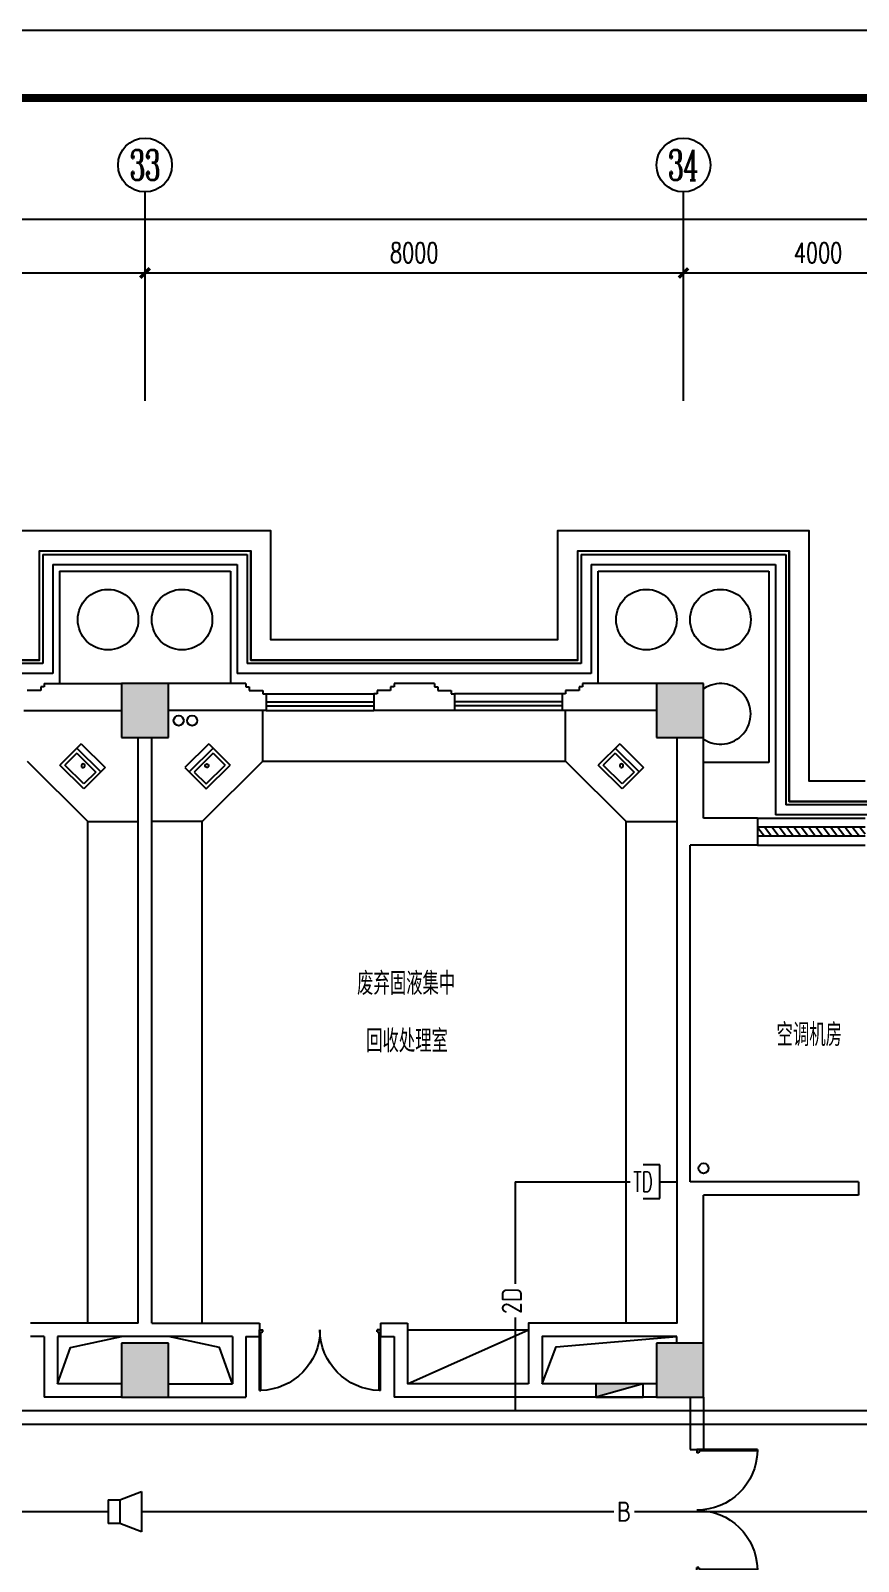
# Model space of a CAD drawing. Extents: x 190999 to 834799, y -200814 to 215286.
# Drawn here: x 618085 to 630385, y 133147 to 155886 of the extents above; entities that cross this region are included whole.
import ezdxf
from ezdxf.enums import TextEntityAlignment as Align

# ---------------------------------------------------------------- set-up
doc = ezdxf.new("R2010")
doc.units = 0
doc.header["$LTSCALE"] = 1000
doc.header["$MEASUREMENT"] = 0
for name, color, linetype in [('00-EQUIP', 3, 'Continuous'), ('00-SIG_TEXT', 7, 'Continuous'), ('00-WIRE-4', 6, 'Continuous'), ('A-墙线', 2, 'Continuous'), ('A-外包装修', 250, 'Continuous'), ('A-外窗', 145, 'Continuous'), ('A-家具', 250, 'Continuous'), ('A-门', 167, 'Continuous'), ('AXIS', 3, 'Continuous'), ('AXIS_TEXT', 7, 'Continuous'), ('COLUMN', 2, 'Continuous'), ('EQUIP_消火栓', 6, 'Continuous'), ('PUB_HATCH', 250, 'Continuous'), ('WALL', 4, 'Continuous'), ('WINDOW', 7, 'Continuous'), ('图框', 189, 'Continuous'), ('屋面排水', 7, 'Continuous'), ('房间名称', 7, 'Continuous'), ('桥架', 1, 'Continuous'), ('洞口线', 177, 'Continuous'), ('雨水管', 3, 'Continuous')]:
    doc.layers.add(name, color=color, linetype=linetype)
doc.styles.add('-GBCBIGGBENOR', font='GBENOR.shx', dxfattribs={"bigfont": 'GBCBIG.shx'})
doc.styles.add('_COMPLEX', font='COMPLEX.shx', dxfattribs={"width": 0.5})
doc.styles.add('_TCH_AXIS', font='COMPLEX', dxfattribs={"bigfont": 'GBCBIG'})
doc.styles.add('_TCH_DIM', font='SIMPLEX', dxfattribs={"bigfont": 'GBCBIG'})
doc.styles.add('COMPLEX', font='COMPLEX')
doc.styles.add('DIM_FONT', font='SIMPLEX', dxfattribs={"width": 0.7, "bigfont": 'GBCBIG'})
doc.styles.get("Standard").update_dxf_attribs({"font": 'simhei.ttf'})
doc.styles.add('zz-1', font='arial.ttf', dxfattribs={"width": 0.8})
doc.dimstyles.new('DIMN', dxfattribs={"dimtxt": 300, "dimasz": 100, "dimexe": 250, "dimexo": 300, "dimgap": 150, "dimtad": 1, "dimdec": 0, "dimzin": 0, "dimdsep": 46, "dimtxsty": 'DIM_FONT', "dimblk": 'ARCHTICK', "dimcen": 0.09, "dimclrt": 7, "dimazin": 2, "dimtfac": 1, "dimtdec": 0, "dimtix": 1, "dimtmove": 2, "dimatfit": 3, "dimfxl": 0, "dimtolj": 1, "dimtzin": 0, "dimarcsym": 0})

# ---------------------------------------------------------------- blocks, each defined once
blk = doc.blocks.new('TJAD_TK_A0')
at = {"layer": '图框'}
blk.add_line((2162, 399.3), (973, 399.3), dxfattribs=at)
at = {"layer": '图框', "const_width": 1.2}
blk.add_lwpolyline([(2152, -431.7), (2152, 389.3), (998, 389.3), (998, -431.7)], close=True, dxfattribs=at)
blk = doc.blocks.new('m1800')
at = {"layer": 'A-墙线'}
for p, q in [((-900, -100), (-900, 100)), ((900, -100), (900, 100))]:
    blk.add_line(p, q, dxfattribs=at)
at = {"layer": 'A-门'}
for p, q in [((-900, 900), (-900, 0)), ((-900, 900), (-880, 900)), ((-880, 900), (-880, 50)), ((880, 900), (880, 50)), ((900, 900), (880, 900)), ((900, 900), (900, 0)), ((-900, 50), (-870, 50)), ((-900, 0), (-850, 0)), ((-870, 50), (-870, 30)), ((-870, 30), (-850, 30)), ((-850, 30), (-850, 0)), ((850, 30), (850, 0)), ((870, 30), (850, 30)), ((900, 0), (850, 0)), ((870, 50), (870, 30)), ((900, 50), (870, 50))]:
    blk.add_line(p, q, dxfattribs=at)
for centre, start, end in [((-900, 0), 0, 88.7267), ((900, 0), 91.2733, 180)]:
    blk.add_arc(centre, 900, start, end, dxfattribs=at)
blk = doc.blocks.new('$TwtSys$00000434')
for p, q in [((-0.5, 0.5), (-0.5, -0.5)), ((-0.5, -0.5), (0.5, 0.5)), ((0.5, 0.5), (-0.5, 0.5)), ((0.5, -0.5), (0.5, 0.5)), ((-0.5, -0.5), (0.5, -0.5))]:
    blk.add_line(p, q)
blk.add_solid([(0.5, -0.5), (0.5, 0.5), (-0.5, -0.5)])
blk = doc.blocks.new('$WINLIB2D$00000039')
at = {"color": 0}
for p, q in [((0.5, 0.5), (-0.5, 0.5)), ((-0.5, 0.167), (0.5, 0.167)), ((-0.384, -0.167), (-0.448, 0.167)), ((-0.316, -0.167), (-0.38, 0.167)), ((-0.248, -0.167), (-0.312, 0.167)), ((-0.18, -0.167), (-0.244, 0.167)), ((-0.112, -0.167), (-0.176, 0.167)), ((-0.044, -0.167), (-0.108, 0.167)), ((0.024, -0.167), (-0.04, 0.167)), ((0.092, -0.167), (0.028, 0.167)), ((0.16, -0.167), (0.096, 0.167)), ((0.228, -0.167), (0.164, 0.167)), ((0.296, -0.167), (0.232, 0.167)), ((0.364, -0.167), (0.3, 0.167)), ((0.432, -0.167), (0.368, 0.167)), ((0.5, -0.167), (0.436, 0.167)), ((-0.452, -0.167), (-0.5, 0.084)), ((-0.5, -0.167), (0.5, -0.167)), ((0.5, -0.5), (-0.5, -0.5))]:
    blk.add_line(p, q, dxfattribs=at)
blk = doc.blocks.new('_ArchTick')
at = {"const_width": 0.5}
blk.add_lwpolyline([(-0.7, -0.7), (0.7, 0.7)], dxfattribs=at)
blk = doc.blocks.new('*D291')
at = {"layer": 'AXIS', "color": 0, "lineweight": -2}
for p, q in [((627785, 150686), (627785, 152536)), ((631785, 150686), (631785, 152536)), ((627785, 152286), (631785, 152286))]:
    blk.add_line(p, q, dxfattribs=at)
at = {"layer": 'Defpoints', "color": 0}
for p in [(631785, 152286), (627785, 150386), (631785, 150386)]:
    blk.add_point(p, dxfattribs=at)
at = {"layer": 'AXIS', "color": 0, "lineweight": -2, "xscale": 100, "yscale": 100, "zscale": 100, "rotation": 180}
blk.add_blockref('_ArchTick', (627785, 152286), dxfattribs=at)
at = {"layer": 'AXIS', "color": 0, "lineweight": -2, "xscale": 100, "yscale": 100, "zscale": 100}
blk.add_blockref('_ArchTick', (631785, 152286), dxfattribs=at)
at = {"layer": 'AXIS', "color": 7, "insert": (629785, 152586), "char_height": 300, "attachment_point": 5, "style": 'DIM_FONT'}
blk.add_mtext('\\A1;4000', dxfattribs=at)
blk = doc.blocks.new('*D292')
at = {"layer": 'AXIS', "color": 0, "lineweight": -2}
for p, q in [((619785, 150686), (619785, 152536)), ((627785, 150686), (627785, 152536)), ((619785, 152286), (627785, 152286))]:
    blk.add_line(p, q, dxfattribs=at)
at = {"layer": 'Defpoints', "color": 0}
for p in [(627785, 152286), (619785, 150386), (627785, 150386)]:
    blk.add_point(p, dxfattribs=at)
at = {"layer": 'AXIS', "color": 0, "lineweight": -2, "xscale": 100, "yscale": 100, "zscale": 100, "rotation": 180}
blk.add_blockref('_ArchTick', (619785, 152286), dxfattribs=at)
at = {"layer": 'AXIS', "color": 0, "lineweight": -2, "xscale": 100, "yscale": 100, "zscale": 100}
blk.add_blockref('_ArchTick', (627785, 152286), dxfattribs=at)
at = {"layer": 'AXIS', "color": 7, "insert": (623785, 152586), "char_height": 300, "attachment_point": 5, "style": 'DIM_FONT'}
blk.add_mtext('\\A1;8000', dxfattribs=at)
blk = doc.blocks.new('*D293')
at = {"layer": 'AXIS', "color": 0, "lineweight": -2}
for p, q in [((611785, 150686), (611785, 152536)), ((619785, 150686), (619785, 152536)), ((611785, 152286), (619785, 152286))]:
    blk.add_line(p, q, dxfattribs=at)
at = {"layer": 'Defpoints', "color": 0}
for p in [(619785, 152286), (611785, 150386), (619785, 150386)]:
    blk.add_point(p, dxfattribs=at)
at = {"layer": 'AXIS', "color": 0, "lineweight": -2, "xscale": 100, "yscale": 100, "zscale": 100, "rotation": 180}
blk.add_blockref('_ArchTick', (611785, 152286), dxfattribs=at)
at = {"layer": 'AXIS', "color": 0, "lineweight": -2, "xscale": 100, "yscale": 100, "zscale": 100}
blk.add_blockref('_ArchTick', (619785, 152286), dxfattribs=at)
at = {"layer": 'AXIS', "color": 7, "insert": (615785, 152586), "char_height": 300, "attachment_point": 5, "style": 'DIM_FONT'}
blk.add_mtext('\\A1;8000', dxfattribs=at)
blk = doc.blocks.new('*D301')
at = {"layer": 'AXIS', "color": 0, "lineweight": -2}
for p, q in [((565235, 150686), (565235, 153336)), ((642484, 150686), (642484, 153336)), ((565235, 153086), (642484, 153086))]:
    blk.add_line(p, q, dxfattribs=at)
at = {"layer": 'Defpoints', "color": 0}
for p in [(642484, 153086), (565235, 150386), (642484, 150386)]:
    blk.add_point(p, dxfattribs=at)
at = {"layer": 'AXIS', "color": 0, "lineweight": -2, "xscale": 100, "yscale": 100, "zscale": 100, "rotation": 180}
blk.add_blockref('_ArchTick', (565235, 153086), dxfattribs=at)
at = {"layer": 'AXIS', "color": 0, "lineweight": -2, "xscale": 100, "yscale": 100, "zscale": 100}
blk.add_blockref('_ArchTick', (642484, 153086), dxfattribs=at)
at = {"layer": 'AXIS', "color": 7, "insert": (603859, 153386), "char_height": 300, "attachment_point": 5, "style": 'DIM_FONT'}
blk.add_mtext('\\A1;77250', dxfattribs=at)
blk = doc.blocks.new('_AXISO')
blk.add_circle((0, 0), 0.5)
at = {"layer": 'AXIS_TEXT', "style": 'COMPLEX', "width": 1.041667}
blk.add_attdef('A', text='', height=0.56, dxfattribs=at).set_placement((-0.25, -0.28), (0.25, -0.28), align=Align.FIT)
blk = doc.blocks.new('$plan$00001609')
at = {"linetype": 'Continuous'}
for p, q in [((0, -251), (0, 251)), ((0, 251), (450, 251)), ((93, -251), (93, 251)), ((450, 251), (450, -251)), ((146, -199), (146, 199)), ((146, 199), (397, 199)), ((397, 199), (397, -199)), ((146, -199), (397, -199)), ((0, -251), (450, -251))]:
    blk.add_line(p, q, dxfattribs=at)
blk.add_line((238, 2), (238, 0))
blk.add_arc((212, 0), 26, 4.716, 0, dxfattribs=at)
at = {"style": 'zz-1'}
for tag in ['YSIZE', 'XSIZE']:
    blk.add_attdef(tag, (0, 0), '', height=0.5, dxfattribs=at)
blk = doc.blocks.new('_LINKPT1')
at = {"color": 0}
blk.add_line((0, 0), (0, 0), dxfattribs=at)
blk = doc.blocks.new('OS28WV87')
for p, q in [((0.35, 0.35), (1, 0.6)), ((1, 0.6), (1, -0.6)), ((0, 0.35), (0, -0.35)), ((0, 0.35), (0.35, 0.35)), ((0.35, 0.35), (0.35, -0.35)), ((0.35, -0.35), (0, -0.35)), ((1, -0.6), (0.35, -0.35))]:
    blk.add_line(p, q)
at = {"xscale": 0.002, "yscale": 0.002, "zscale": 0.002}
for p in [(0, 0), (0.175, 0.35), (1, 0), (0.175, -0.35)]:
    blk.add_blockref('_LINKPT1', p, dxfattribs=at)
at = {"flags": 9}
blk.add_attdef('A', (0, 0), '', height=0.00002, dxfattribs=at)
blk = doc.blocks.new('IO37IMB6')
for p, q in [((-0.5, 0.499), (-0.5, 0.999)), ((0.5, 0.999), (0.5, 0.499)), ((0.5, 0.499), (-0.5, 0.499)), ((0, 0.5), (0, 0))]:
    blk.add_line(p, q)
at = {"xscale": 0.002, "yscale": 0.002, "zscale": 0.002}
for p in [(0, 1.384), (-0.5, 0.499), (0.5, 0.499), (0, 0)]:
    blk.add_blockref('_LINKPT1', p, dxfattribs=at)
at = {"style": '_COMPLEX', "width": 0.6, "flags": 8}
blk.add_attdef('$TEXT$', text='', height=0.6, dxfattribs=at).set_placement((0, 1), align=Align.MIDDLE_CENTER)
at = {"flags": 9}
blk.add_attdef('A', (0, 0), '', height=0.00002, dxfattribs=at)

msp = doc.modelspace()

# ---------------------------------------------------------------- hatches: boundary and pattern name
at = {"layer": 'PUB_HATCH'}
for points in [[(619434.6, 145386.5), (620134.6, 145386.5), (620134.6, 146186.5), (619434.6, 146186.5)], [(627384.6, 145386.5), (628084.6, 145386.5), (628084.6, 146186.5), (627384.6, 146186.5)], [(619434.6, 135586.5), (620134.6, 135586.5), (620134.6, 136386.5), (619434.6, 136386.5)], [(627384.6, 135586.5), (628084.6, 135586.5), (628084.6, 136386.5), (627384.6, 136386.5)]]:
    msp.add_hatch(color=256, dxfattribs=at).paths.add_polyline_path(points)

# ---------------------------------------------------------------- linework, layer by layer
at = {"layer": '00-WIRE-4'}
for p, q in [((625284.6, 138786.5), (625284.6, 137270.6)), ((625284.6, 138786.5), (626992.7, 138786.5)), ((625284.6, 136770), (625284.6, 135386.5)), ((616559.1, 133886.5), (619234.6, 133886.5)), ((619734.6, 133886.5), (626751, 133886.5)), ((627056, 133886.5), (632884.6, 133886.5))]:
    msp.add_line(p, q, dxfattribs=at)
at = {"layer": 'A-墙线'}
for p, q in [((618234.6, 146086.5), (618034.6, 146086.5)), ((618234.6, 146136.5), (618234.6, 146086.5)), ((618284.6, 146136.5), (618234.6, 146136.5)), ((618284.6, 146186.5), (619434.6, 146186.5)), ((618284.6, 146186.5), (618284.6, 146136.5)), ((621284.6, 146186.5), (620134.6, 146186.5)), ((621284.6, 146186.5), (621284.6, 146136.5)), ((621284.6, 146136.5), (621334.6, 146136.5)), ((621334.6, 146136.5), (621334.6, 146086.5)), ((621334.6, 146086.5), (621534.6, 146086.5)), ((621534.6, 146086.5), (621534.6, 146036.5)), ((621534.6, 146036.5), (621584.6, 146036.5)), ((621584.6, 146036.5), (621584.6, 145786.5)), ((623234.6, 146036.5), (623184.6, 146036.5)), ((623184.6, 146036.5), (623184.6, 145786.5)), ((623234.6, 146086.5), (623234.6, 146036.5)), ((623434.6, 146086.5), (623234.6, 146086.5)), ((623434.6, 146136.5), (623434.6, 146086.5)), ((623484.6, 146136.5), (623434.6, 146136.5)), ((624084.6, 146186.5), (623484.6, 146186.5)), ((623484.6, 146186.5), (623484.6, 146136.5)), ((624084.6, 146186.5), (624084.6, 146136.5)), ((624084.6, 146136.5), (624134.6, 146136.5)), ((624134.6, 146136.5), (624134.6, 146086.5)), ((624134.6, 146086.5), (624334.6, 146086.5)), ((624334.6, 146086.5), (624334.6, 146036.5)), ((624334.6, 146036.5), (624384.6, 146036.5)), ((624384.6, 146036.5), (624384.6, 145786.5)), ((626034.6, 146036.5), (625984.6, 146036.5)), ((625984.6, 146036.5), (625984.6, 145786.5)), ((626034.6, 146086.5), (626034.6, 146036.5)), ((626234.6, 146086.5), (626034.6, 146086.5)), ((626234.6, 146136.5), (626234.6, 146086.5)), ((626284.6, 146136.5), (626234.6, 146136.5)), ((627384.6, 146186.5), (626284.6, 146186.5)), ((626284.6, 146186.5), (626284.6, 146136.5)), ((617984.6, 145786.5), (619434.6, 145786.5)), ((621584.6, 145786.5), (620134.6, 145786.5)), ((624384.6, 145786.5), (623184.6, 145786.5)), ((627384.6, 145786.5), (625984.6, 145786.5)), ((619684.6, 136686.5), (619684.6, 145386.5)), ((619884.6, 136686.5), (619884.6, 145386.5)), ((628084.6, 144186.5), (628084.6, 145386.5)), ((627884.6, 138786.5), (627884.6, 143786.5)), ((630384.6, 138786.5), (627884.6, 138786.5)), ((630384.6, 138786.5), (630384.6, 138586.5)), ((628084.6, 136386.5), (628084.6, 138586.5)), ((630384.6, 138586.5), (628084.6, 138586.5)), ((619684.6, 136686.5), (618084.6, 136686.5)), ((619884.6, 136686.5), (621484.6, 136686.5)), ((623284.6, 136686.5), (623684.6, 136686.5)), ((623684.6, 136686.5), (623684.6, 135786.5)), ((618284.6, 136486.5), (618084.6, 136486.5)), ((618284.6, 136486.5), (618284.6, 135586.5)), ((621084.6, 136486.5), (618484.6, 136486.5)), ((618484.6, 136486.5), (618484.6, 135786.5)), ((621084.6, 136486.5), (621084.6, 135786.5)), ((621284.6, 136486.5), (621484.6, 136486.5)), ((621284.6, 136486.5), (621284.6, 135586.5)), ((623284.6, 136486.5), (623484.6, 136486.5)), ((623484.6, 136486.5), (623484.6, 135586.5)), ((627684.6, 136386.5), (627684.6, 136486.5)), ((619434.6, 135786.5), (618484.6, 135786.5)), ((620134.6, 135786.5), (621084.6, 135786.5)), ((625484.6, 135786.5), (623684.6, 135786.5)), ((627384.6, 135786.5), (625684.6, 135786.5)), ((619434.6, 135586.5), (618284.6, 135586.5)), ((620134.6, 135586.5), (621284.6, 135586.5)), ((627384.6, 135586.5), (623484.6, 135586.5)), ((627884.6, 135586.5), (627884.6, 134808.3)), ((628084.6, 135586.5), (628084.6, 134808.3))]:
    msp.add_line(p, q, dxfattribs=at)
for points in [[(627684.6, 145386.5), (627684.6, 136686.5), (625484.6, 136686.5), (625484.6, 135786.5)], [(627684.6, 136486.5), (625684.6, 136486.5), (625684.6, 135786.5)]]:
    msp.add_lwpolyline(points, dxfattribs=at)
at = {"layer": 'A-外包装修'}
for p, q in [((618214.6, 146536.5), (618214.6, 148156.5)), ((618216, 148156.5), (621353.2, 148156.5)), ((618264.6, 148106.5), (618264.6, 146486.5)), ((618266, 148106.5), (621303.2, 148106.5)), ((621304.6, 148106.5), (621304.6, 146486.5)), ((621354.6, 146536.5), (621354.6, 148156.5)), ((626214.6, 146536.5), (626214.6, 148156.5)), ((626216, 148156.5), (629353.2, 148156.5)), ((626264.6, 148106.5), (626264.6, 146486.5)), ((626266, 148106.5), (629303.2, 148106.5)), ((629304.6, 148106.5), (629304.6, 144386.5)), ((629354.6, 144436.5), (629354.6, 148156.5)), ((618414.6, 147956.5), (618414.6, 146336.5)), ((618416, 147956.5), (621153.2, 147956.5)), ((618514.6, 147856.5), (618514.6, 146186.5)), ((618516, 147856.5), (621053.2, 147856.5)), ((621054.6, 147856.5), (621054.6, 146186.5)), ((621154.6, 147956.5), (621154.6, 146336.5)), ((626414.6, 147956.5), (626414.6, 146336.5)), ((626416, 147956.5), (629153.2, 147956.5)), ((626514.6, 147856.5), (626514.6, 146186.5)), ((626516, 147856.5), (629053.2, 147856.5)), ((629054.6, 147856.5), (629054.6, 145016.5)), ((629154.6, 147956.5), (629154.6, 144236.5)), ((618264.6, 146486.5), (613304.6, 146486.5)), ((618214.6, 146536.5), (613354.6, 146536.5)), ((626264.6, 146486.5), (621304.6, 146486.5)), ((626214.6, 146536.5), (621354.6, 146536.5)), ((618414.6, 146336.5), (613154.6, 146336.5)), ((626414.6, 146336.5), (621154.6, 146336.5)), ((629054.6, 145016.5), (628084.6, 145016.5)), ((630783.4, 144436.5), (629354.6, 144436.5)), ((630983.4, 144236.5), (629154.6, 144236.5)), ((630833.4, 144386.5), (629304.6, 144386.5))]:
    msp.add_line(p, q, dxfattribs=at)
for centre in [(619234.6, 147136.5), (620334.6, 147136.5), (627234.6, 147136.5), (628334.6, 147136.5)]:
    msp.add_circle(centre, 450, dxfattribs=at)
msp.add_arc((628334.6, 145736.5), 450, 236.25101, 123.74899, dxfattribs=at)
at = {"layer": 'A-外窗'}
for p, q in [((621584.6, 146036.5), (623184.6, 146036.5)), ((625984.6, 146036.5), (624384.6, 146036.5)), ((621584.6, 145916.5), (623184.6, 145916.5)), ((621584.6, 145856.5), (623184.6, 145856.5)), ((621584.6, 145786.5), (623184.6, 145786.5)), ((625984.6, 145916.5), (624384.6, 145916.5)), ((625984.6, 145856.5), (624384.6, 145856.5)), ((625984.6, 145786.5), (624384.6, 145786.5))]:
    msp.add_line(p, q, dxfattribs=at)
at = {"layer": 'A-家具'}
for p, q in [((621534.6, 145036.5), (621534.6, 145786.5)), ((626034.6, 145036.5), (626034.6, 145786.5)), ((618034.6, 145036.5), (618934.6, 144136.5)), ((621534.6, 145036.5), (620634.6, 144136.5)), ((621534.6, 145036.5), (626034.6, 145036.5)), ((626034.6, 145036.5), (626934.6, 144136.5)), ((618934.6, 136686.5), (618934.6, 144136.5)), ((618934.6, 144136.5), (619684.6, 144136.5)), ((620634.6, 144136.5), (619884.6, 144136.5)), ((620634.6, 136686.5), (620634.6, 144136.5)), ((626934.6, 136686.5), (626934.6, 144136.5)), ((626934.6, 144136.5), (627684.6, 144136.5)), ((623684.6, 136586.5), (625484.6, 136586.5)), ((623684.6, 135786.5), (625484.6, 136586.5))]:
    msp.add_line(p, q, dxfattribs=at)
at = {"layer": 'AXIS'}
for p, q in [((619784.6, 150386.5), (619784.6, 153490.2)), ((627784.6, 150386.5), (627784.6, 153490.2))]:
    msp.add_line(p, q, dxfattribs=at)
at = {"layer": 'COLUMN'}
for p, q in [((620134.6, 146186.5), (619434.6, 146186.5)), ((619434.6, 146186.5), (619434.6, 145386.5)), ((620134.6, 145386.5), (620134.6, 146186.5)), ((628084.6, 146186.5), (627384.6, 146186.5)), ((627384.6, 146186.5), (627384.6, 145386.5)), ((628084.6, 145386.5), (628084.6, 146186.5)), ((619434.6, 145386.5), (620134.6, 145386.5)), ((627384.6, 145386.5), (628084.6, 145386.5)), ((620134.6, 136386.5), (619434.6, 136386.5)), ((619434.6, 136386.5), (619434.6, 135586.5)), ((620134.6, 135586.5), (620134.6, 136386.5)), ((628084.6, 136386.5), (627384.6, 136386.5)), ((627384.6, 136386.5), (627384.6, 135586.5)), ((628084.6, 135586.5), (628084.6, 136386.5)), ((619434.6, 135586.5), (620134.6, 135586.5)), ((627384.6, 135586.5), (628084.6, 135586.5))]:
    msp.add_line(p, q, dxfattribs=at)
at = {"layer": 'WALL'}
for p, q in [((628884.6, 144186.5), (628084.6, 144186.5)), ((628884.6, 144186.5), (628884.6, 143786.5)), ((628884.6, 143786.5), (627884.6, 143786.5))]:
    msp.add_line(p, q, dxfattribs=at)
at = {"layer": '屋面排水'}
for points in [[(630483.4, 144736.5), (629654.6, 144736.5), (629654.6, 148456.5), (625914.8, 148456.5), (625914.8, 146836.5), (621654.8, 146836.5), (621654.8, 148456.5), (617914.8, 148456.5)], [(613353.2, 146536.5), (618214.6, 146536.5), (618214.6, 148156.5), (621354.6, 148156.5), (621354.6, 146536.5), (626214.6, 146536.5), (626214.6, 148156.5), (629354.6, 148156.5), (629354.6, 144436.5), (630783.4, 144436.5)]]:
    msp.add_lwpolyline(points, dxfattribs=at)
at = {"layer": '桥架'}
for p, q in [((564784.6, 135386.5), (632384.6, 135386.5)), ((564784.6, 135186.5), (637484.6, 135186.5))]:
    msp.add_line(p, q, dxfattribs=at)
at = {"layer": '洞口线', "ltscale": 2}
for points in [[(618484.6, 135786.5), (618676.2, 136325.5), (619434.6, 136486.5)], [(621084.6, 135786.5), (620892.9, 136325.5), (620134.6, 136486.5)], [(625684.6, 135786.5), (625894.8, 136334.2), (627684.6, 136486.5)]]:
    msp.add_lwpolyline(points, dxfattribs=at)
at = {"layer": '雨水管'}
for centre in [(620284.6, 145636.5), (620484.6, 145636.5), (628084.6, 138986.5)]:
    msp.add_circle(centre, 75, dxfattribs=at)

# ---------------------------------------------------------------- block references
at = {"layer": '00-EQUIP'}
ref = msp.add_blockref('IO37IMB6', (627684.6, 138786.5), dxfattribs=dict(at, xscale=-500, yscale=500, zscale=500, rotation=90))
ref.add_attrib('$TEXT$', 'TD', dxfattribs={"layer": '0', "height": 300, "style": '_COMPLEX', "width": 0.6, "flags": 8}).set_placement((627184.6, 138786.5), align=Align.MIDDLE_CENTER)
at = {"layer": '00-EQUIP', "xscale": 500, "yscale": 500, "zscale": 500}
msp.add_blockref('OS28WV87', (619234.6, 133886.5), dxfattribs=at)
at = {"layer": 'A-家具', "rotation": 225}
for p in [(619014.9, 145116.8), (627014.9, 145116.8)]:
    msp.add_blockref('$plan$00001609', p, dxfattribs=at)
at = {"layer": 'A-家具', "yscale": -1, "rotation": 315}
msp.add_blockref('$plan$00001609', (620554.2, 145116.8), dxfattribs=at)
at = {"layer": 'A-门', "xscale": -1}
for p, rotation in [((622384.6, 136586.5), 180), ((627984.6, 133908.3), 270)]:
    msp.add_blockref('m1800', p, dxfattribs=dict(at, rotation=rotation))
at = {"layer": 'AXIS'}
ref = msp.add_blockref('_AXISO', (619784.6, 153890.2), dxfattribs=dict(at, xscale=800, yscale=800, zscale=800))
ref.add_attrib('A', '33', dxfattribs={"layer": 'AXIS_TEXT', "height": 452.55, "style": '_TCH_AXIS', "width": 0.636364}).set_placement((619558.3, 153663.9), (620010.9, 153663.9), align=Align.FIT)
ref = msp.add_blockref('_AXISO', (627784.6, 153890.2), dxfattribs=dict(at, xscale=800, yscale=800, zscale=800))
ref.add_attrib('A', '34', dxfattribs={"layer": 'AXIS_TEXT', "height": 452.55, "style": '_TCH_AXIS', "width": 0.6}).set_placement((627558.3, 153663.9), (628010.9, 153663.9), align=Align.FIT)
at = {"layer": 'EQUIP_消火栓', "xscale": 700, "yscale": 200, "zscale": 700, "rotation": 180}
msp.add_blockref('$TwtSys$00000434', (626834.6, 135686.5), dxfattribs=at)
at = {"layer": 'WINDOW', "xscale": -1600, "yscale": -400, "zscale": 1600}
msp.add_blockref('$WINLIB2D$00000039', (629684.6, 143986.5), dxfattribs=at)
at = {"layer": '图框', "xscale": 100, "yscale": 100, "zscale": 100}
msp.add_blockref('TJAD_TK_A0', (450398.6, 115956.8), dxfattribs=at)

# ---------------------------------------------------------------- texts
at = {"layer": '00-SIG_TEXT', "style": '-GBCBIGGBENOR'}
msp.add_text('2D', height=300, rotation=90, dxfattribs=at).set_placement((625234.6, 137020.3), align=Align.MIDDLE_CENTER)
msp.add_text('B', height=300, dxfattribs=at).set_placement((626903.5, 133886.5), align=Align.MIDDLE_CENTER)
at = {"layer": '房间名称', "style": '_TCH_DIM'}
for s, p in [('废弃固液集中', (622936.3, 141563.1)), ('回收处理室', (623070.4, 140708.5)), ('空调机房', (629169, 140800.9))]:
    msp.add_text(s, height=337.59, dxfattribs=at).set_placement(p)

# ---------------------------------------------------------------- dimensions: what is measured, and where the dimension line sits
at = {"layer": 'AXIS'}
for p1, p2, distance, picture, middle in [((565234.6, 150386.5), (642484.4, 150386.5), 2700, '*D301', (603859.5, 153386.5)), ((611784.6, 150386.5), (619784.6, 150386.5), 1900, '*D293', (615784.6, 152586.5)), ((619784.6, 150386.5), (627784.6, 150386.5), 1900, '*D292', (623784.6, 152586.5)), ((627784.6, 150386.5), (631784.6, 150386.5), 1900, '*D291', (629784.6, 152586.5))]:
    dim = msp.add_aligned_dim(p1=p1, p2=p2, distance=distance, dimstyle='DIMN', dxfattribs=at)
    dim.commit()
    dim.dimension.update_dxf_attribs({"geometry": picture, "text_midpoint": middle})

doc.saveas('drawing.dxf')
